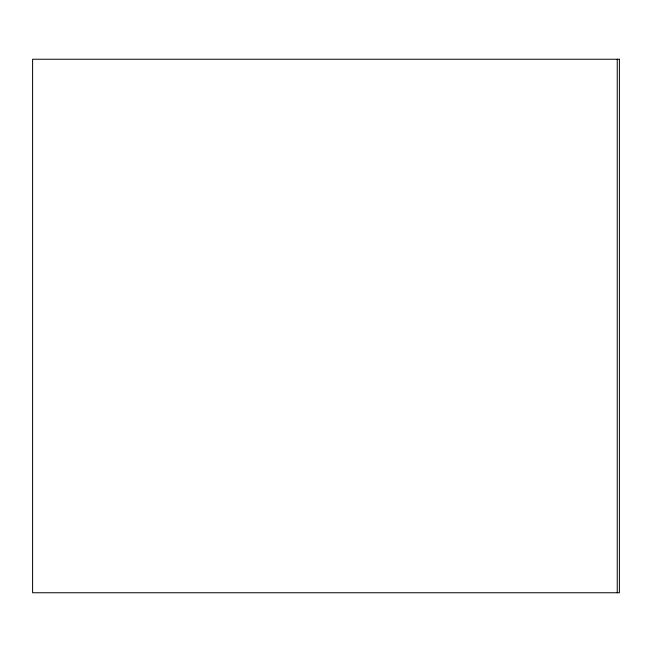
<?xml version="1.0" encoding="UTF-8"?>
<svg xmlns="http://www.w3.org/2000/svg" width="652" height="652" viewBox="0 0 652 652"><rect width="100%" height="100%" fill="white"/><g stroke="black" fill="none" stroke-linecap="round" stroke-linejoin="round"><path stroke-width="0.98" d="M617.24 59.242L617.24 592.758M619.4 59.242L32.6 59.242L32.6 592.758L619.4 592.758L619.4 59.242"/></g></svg>
